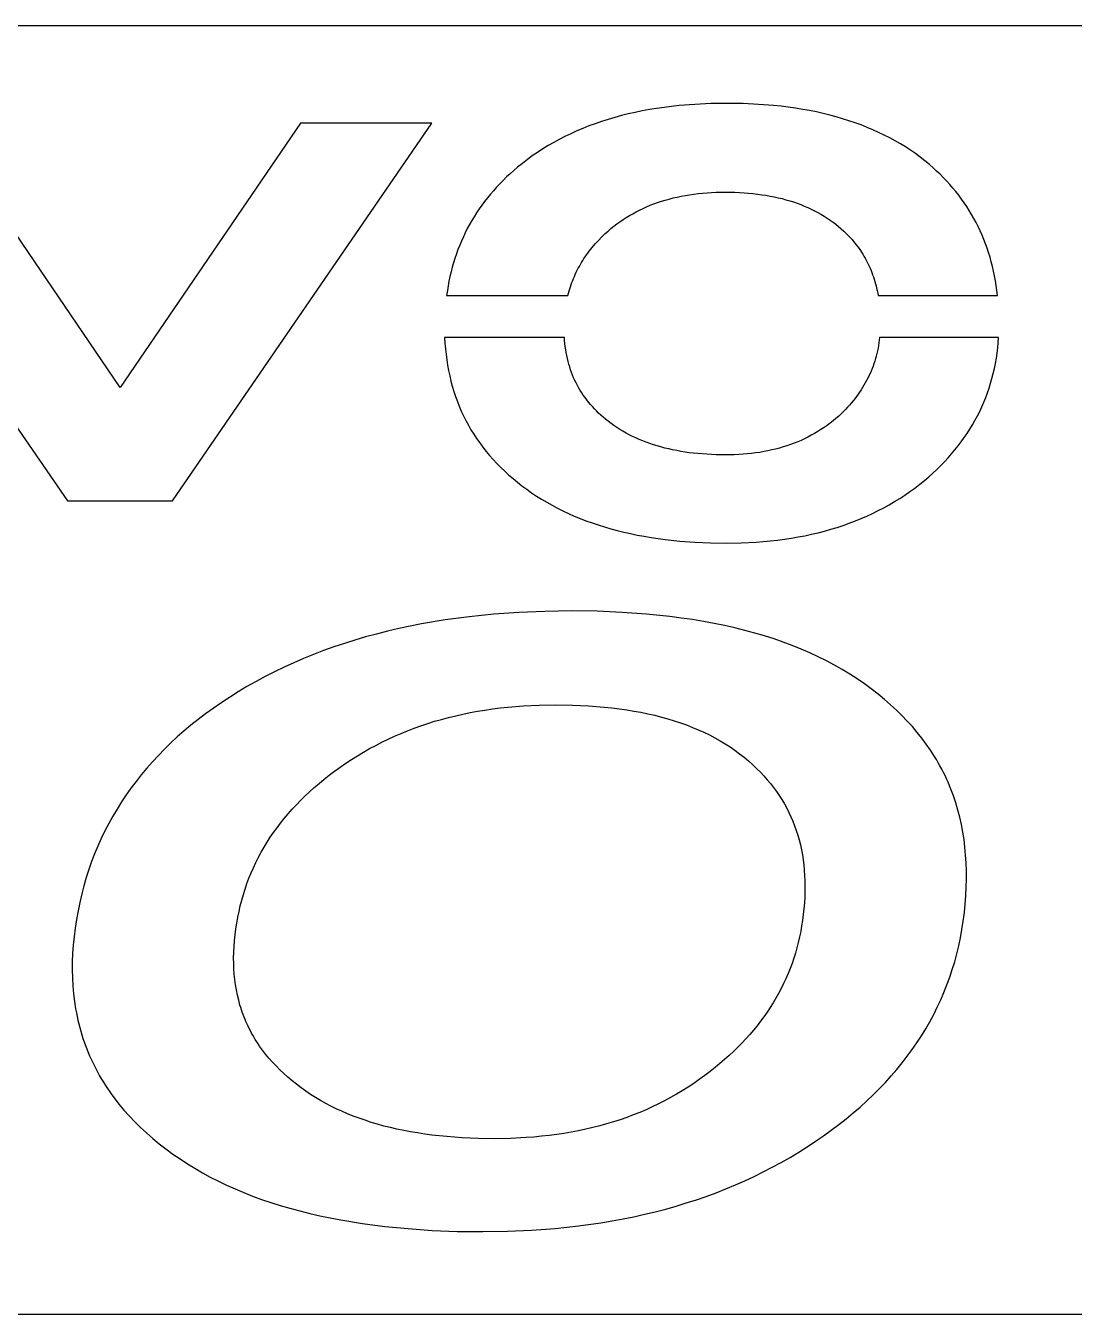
# Model space of a CAD drawing. Extents: x -120528 to -38681, y -40362 to 40632.
# Drawn here: x -62227.1 to -62129.5, y -38336 to -38216 of the extents above; entities that cross this region are included whole.
import ezdxf

# ---------------------------------------------------------------- set-up
doc = ezdxf.new("R2010")
doc.units = 0
doc.layers.get('0').update_dxf_attribs({"linetype": 'CONTINUOUS'})

msp = doc.modelspace()

# ---------------------------------------------------------------- linework, layer by layer
at = {"color": 40, "linetype": 'Continuous'}
for p, q in [((-61898.83, -38215.97), (-62366.28, -38215.97)), ((-62167.66, -38223.57), (-62168.35, -38223.67)), ((-62166.96, -38223.48), (-62167.66, -38223.57)), ((-62166.25, -38223.41), (-62166.96, -38223.48)), ((-62164.81, -38223.29), (-62166.25, -38223.41)), ((-62163.32, -38223.22), (-62164.81, -38223.29)), ((-62161.8, -38223.2), (-62163.32, -38223.22)), ((-62160.31, -38223.22), (-62161.8, -38223.2)), ((-62158.87, -38223.29), (-62160.31, -38223.22)), ((-62157.46, -38223.4), (-62158.87, -38223.29)), ((-62156.77, -38223.47), (-62157.46, -38223.4)), ((-62156.09, -38223.56), (-62156.77, -38223.47)), ((-62155.43, -38223.65), (-62156.09, -38223.56)), ((-62172.87, -38224.69), (-62173.48, -38224.88)), ((-62172.25, -38224.51), (-62172.87, -38224.69)), ((-62171.63, -38224.34), (-62172.25, -38224.51)), ((-62170.99, -38224.18), (-62171.63, -38224.34)), ((-62170.35, -38224.04), (-62170.99, -38224.18)), ((-62169.69, -38223.9), (-62170.35, -38224.04)), ((-62169.02, -38223.78), (-62169.69, -38223.9)), ((-62168.35, -38223.67), (-62169.02, -38223.78)), ((-62154.77, -38223.76), (-62155.43, -38223.65)), ((-62154.12, -38223.87), (-62154.77, -38223.76)), ((-62153.48, -38224), (-62154.12, -38223.87)), ((-62152.86, -38224.14), (-62153.48, -38224)), ((-62152.24, -38224.29), (-62152.86, -38224.14)), ((-62151.63, -38224.46), (-62152.24, -38224.29)), ((-62151.04, -38224.63), (-62151.63, -38224.46)), ((-62150.45, -38224.81), (-62151.04, -38224.63)), ((-62218.29, -38249.67), (-62235.05, -38225.05)), ((-62201.51, -38225.05), (-62218.29, -38249.67)), ((-62213.42, -38260.23), (-62189.29, -38225.05)), ((-62189.29, -38225.05), (-62201.51, -38225.05)), ((-62175.79, -38225.77), (-62176.35, -38226.02)), ((-62175.23, -38225.53), (-62175.79, -38225.77)), ((-62174.66, -38225.3), (-62175.23, -38225.53)), ((-62174.07, -38225.09), (-62174.66, -38225.3)), ((-62173.48, -38224.88), (-62174.07, -38225.09)), ((-62149.88, -38225.01), (-62150.45, -38224.81)), ((-62149.32, -38225.21), (-62149.88, -38225.01)), ((-62148.76, -38225.43), (-62149.32, -38225.21)), ((-62148.22, -38225.66), (-62148.76, -38225.43)), ((-62147.69, -38225.9), (-62148.22, -38225.66)), ((-62147.17, -38226.15), (-62147.69, -38225.9)), ((-62178.46, -38227.13), (-62178.96, -38227.44)), ((-62177.94, -38226.84), (-62178.46, -38227.13)), ((-62177.42, -38226.55), (-62177.94, -38226.84)), ((-62176.89, -38226.28), (-62177.42, -38226.55)), ((-62176.35, -38226.02), (-62176.89, -38226.28)), ((-62146.65, -38226.41), (-62147.17, -38226.15)), ((-62146.15, -38226.68), (-62146.65, -38226.41)), ((-62145.66, -38226.97), (-62146.15, -38226.68)), ((-62145.19, -38227.26), (-62145.66, -38226.97)), ((-62179.93, -38228.09), (-62180.39, -38228.43)), ((-62179.45, -38227.76), (-62179.93, -38228.09)), ((-62178.96, -38227.44), (-62179.45, -38227.76)), ((-62144.72, -38227.57), (-62145.19, -38227.26)), ((-62144.26, -38227.88), (-62144.72, -38227.57)), ((-62143.81, -38228.21), (-62144.26, -38227.88)), ((-62143.38, -38228.55), (-62143.81, -38228.21)), ((-62181.65, -38229.45), (-62181.99, -38229.75)), ((-62181.3, -38229.15), (-62181.65, -38229.45)), ((-62180.85, -38228.79), (-62181.3, -38229.15)), ((-62180.39, -38228.43), (-62180.85, -38228.79)), ((-62142.96, -38228.9), (-62143.38, -38228.55)), ((-62142.61, -38229.2), (-62142.96, -38228.9)), ((-62142.28, -38229.5), (-62142.61, -38229.2)), ((-62141.96, -38229.8), (-62142.28, -38229.5)), ((-62182.95, -38230.68), (-62183.25, -38231)), ((-62182.64, -38230.37), (-62182.95, -38230.68)), ((-62182.32, -38230.05), (-62182.64, -38230.37)), ((-62181.99, -38229.75), (-62182.32, -38230.05)), ((-62141.65, -38230.12), (-62141.96, -38229.8)), ((-62141.34, -38230.43), (-62141.65, -38230.12)), ((-62141.05, -38230.76), (-62141.34, -38230.43)), ((-62140.76, -38231.09), (-62141.05, -38230.76)), ((-62183.83, -38231.66), (-62184.1, -38232)), ((-62183.54, -38231.33), (-62183.83, -38231.66)), ((-62183.25, -38231), (-62183.54, -38231.33)), ((-62166.81, -38232.01), (-62166.44, -38231.93)), ((-62166.44, -38231.93), (-62166.06, -38231.85)), ((-62166.06, -38231.85), (-62165.67, -38231.77)), ((-62165.67, -38231.77), (-62165.28, -38231.71)), ((-62165.28, -38231.71), (-62164.88, -38231.65)), ((-62164.88, -38231.65), (-62164.48, -38231.6)), ((-62164.48, -38231.6), (-62164.07, -38231.56)), ((-62164.07, -38231.56), (-62163.65, -38231.53)), ((-62163.65, -38231.53), (-62163.23, -38231.5)), ((-62163.23, -38231.5), (-62162.81, -38231.48)), ((-62162.81, -38231.48), (-62162.38, -38231.47)), ((-62162.38, -38231.47), (-62161.94, -38231.47)), ((-62161.94, -38231.47), (-62161.06, -38231.48)), ((-62161.06, -38231.48), (-62160.63, -38231.5)), ((-62160.63, -38231.5), (-62160.21, -38231.52)), ((-62160.21, -38231.52), (-62159.79, -38231.56)), ((-62159.79, -38231.56), (-62159.38, -38231.6)), ((-62159.38, -38231.6), (-62158.97, -38231.64)), ((-62158.97, -38231.64), (-62158.57, -38231.7)), ((-62158.57, -38231.7), (-62158.18, -38231.76)), ((-62158.18, -38231.76), (-62157.79, -38231.83)), ((-62157.79, -38231.83), (-62157.41, -38231.9)), ((-62157.41, -38231.9), (-62157.04, -38231.98)), ((-62140.49, -38231.42), (-62140.76, -38231.09)), ((-62140.22, -38231.76), (-62140.49, -38231.42)), ((-62139.96, -38232.11), (-62140.22, -38231.76)), ((-62184.87, -38233.03), (-62185.11, -38233.39)), ((-62184.63, -38232.68), (-62184.87, -38233.03)), ((-62184.37, -38232.34), (-62184.63, -38232.68)), ((-62184.1, -38232), (-62184.37, -38232.34)), ((-62170.26, -38233.3), (-62169.94, -38233.14)), ((-62169.94, -38233.14), (-62169.62, -38232.98)), ((-62169.62, -38232.98), (-62169.29, -38232.83)), ((-62169.29, -38232.83), (-62168.95, -38232.69)), ((-62168.95, -38232.69), (-62168.61, -38232.56)), ((-62168.61, -38232.56), (-62168.26, -38232.44)), ((-62168.26, -38232.44), (-62167.91, -38232.32)), ((-62167.91, -38232.32), (-62167.55, -38232.21)), ((-62167.55, -38232.21), (-62167.18, -38232.11)), ((-62167.18, -38232.11), (-62166.81, -38232.01)), ((-62157.04, -38231.98), (-62156.67, -38232.07)), ((-62156.67, -38232.07), (-62156.31, -38232.17)), ((-62156.31, -38232.17), (-62155.95, -38232.27)), ((-62155.95, -38232.27), (-62155.6, -38232.38)), ((-62155.6, -38232.38), (-62155.26, -38232.5)), ((-62155.26, -38232.5), (-62154.93, -38232.63)), ((-62154.93, -38232.63), (-62154.6, -38232.76)), ((-62154.6, -38232.76), (-62154.27, -38232.9)), ((-62154.27, -38232.9), (-62153.96, -38233.04)), ((-62153.96, -38233.04), (-62153.65, -38233.2)), ((-62139.71, -38232.46), (-62139.96, -38232.11)), ((-62139.47, -38232.81), (-62139.71, -38232.46)), ((-62139.24, -38233.18), (-62139.47, -38232.81)), ((-62139.02, -38233.54), (-62139.24, -38233.18)), ((-62185.56, -38234.12), (-62185.77, -38234.49)), ((-62185.34, -38233.75), (-62185.56, -38234.12)), ((-62185.11, -38233.39), (-62185.34, -38233.75)), ((-62172.06, -38234.43), (-62171.77, -38234.22)), ((-62171.77, -38234.22), (-62171.48, -38234.02)), ((-62171.48, -38234.02), (-62171.19, -38233.83)), ((-62171.19, -38233.83), (-62170.88, -38233.64)), ((-62170.88, -38233.64), (-62170.58, -38233.47)), ((-62170.58, -38233.47), (-62170.26, -38233.3)), ((-62153.65, -38233.2), (-62153.35, -38233.36)), ((-62153.35, -38233.36), (-62153.05, -38233.52)), ((-62153.05, -38233.52), (-62152.76, -38233.7)), ((-62152.76, -38233.7), (-62152.48, -38233.88)), ((-62152.48, -38233.88), (-62152.2, -38234.07)), ((-62152.2, -38234.07), (-62151.93, -38234.26)), ((-62151.93, -38234.26), (-62151.66, -38234.46)), ((-62138.81, -38233.92), (-62139.02, -38233.54)), ((-62138.6, -38234.3), (-62138.81, -38233.92)), ((-62138.41, -38234.68), (-62138.6, -38234.3)), ((-62186.17, -38235.24), (-62186.35, -38235.63)), ((-62185.98, -38234.86), (-62186.17, -38235.24)), ((-62185.77, -38234.49), (-62185.98, -38234.86)), ((-62173.47, -38235.64), (-62173.14, -38235.33)), ((-62173.14, -38235.33), (-62172.88, -38235.09)), ((-62172.88, -38235.09), (-62172.61, -38234.86)), ((-62172.61, -38234.86), (-62172.34, -38234.64)), ((-62172.34, -38234.64), (-62172.06, -38234.43)), ((-62151.66, -38234.46), (-62151.41, -38234.67)), ((-62151.41, -38234.67), (-62151.16, -38234.89)), ((-62151.16, -38234.89), (-62150.91, -38235.11)), ((-62150.91, -38235.11), (-62150.76, -38235.26)), ((-62150.76, -38235.26), (-62150.6, -38235.41)), ((-62150.6, -38235.41), (-62150.45, -38235.57)), ((-62150.45, -38235.57), (-62150.3, -38235.73)), ((-62138.23, -38235.07), (-62138.41, -38234.68)), ((-62138.05, -38235.47), (-62138.23, -38235.07)), ((-62137.88, -38235.87), (-62138.05, -38235.47)), ((-62186.69, -38236.41), (-62186.85, -38236.81)), ((-62186.53, -38236.02), (-62186.69, -38236.41)), ((-62186.35, -38235.63), (-62186.53, -38236.02)), ((-62174.63, -38236.97), (-62174.36, -38236.63)), ((-62174.36, -38236.63), (-62174.08, -38236.29)), ((-62174.08, -38236.29), (-62173.78, -38235.97)), ((-62173.78, -38235.97), (-62173.47, -38235.64)), ((-62150.3, -38235.73), (-62150.16, -38235.89)), ((-62150.16, -38235.89), (-62150.02, -38236.05)), ((-62150.02, -38236.05), (-62149.89, -38236.21)), ((-62149.89, -38236.21), (-62149.76, -38236.38)), ((-62149.76, -38236.38), (-62149.63, -38236.55)), ((-62149.63, -38236.55), (-62149.5, -38236.72)), ((-62149.5, -38236.72), (-62149.38, -38236.89)), ((-62137.73, -38236.27), (-62137.88, -38235.87)), ((-62137.58, -38236.68), (-62137.73, -38236.27)), ((-62137.44, -38237.1), (-62137.58, -38236.68)), ((-62187.14, -38237.63), (-62187.26, -38238.04)), ((-62187, -38237.22), (-62187.14, -38237.63)), ((-62186.85, -38236.81), (-62187, -38237.22)), ((-62175.34, -38238.02), (-62175.23, -38237.84)), ((-62175.23, -38237.84), (-62175.12, -38237.66)), ((-62175.12, -38237.66), (-62175, -38237.48)), ((-62175, -38237.48), (-62174.88, -38237.31)), ((-62174.88, -38237.31), (-62174.76, -38237.14)), ((-62174.76, -38237.14), (-62174.63, -38236.97)), ((-62149.38, -38236.89), (-62149.27, -38237.07)), ((-62149.27, -38237.07), (-62149.16, -38237.25)), ((-62149.16, -38237.25), (-62149.05, -38237.43)), ((-62149.05, -38237.43), (-62148.94, -38237.61)), ((-62148.94, -38237.61), (-62148.84, -38237.8)), ((-62148.84, -38237.8), (-62148.74, -38237.98)), ((-62137.31, -38237.52), (-62137.44, -38237.1)), ((-62137.19, -38237.95), (-62137.31, -38237.52)), ((-62137.08, -38238.38), (-62137.19, -38237.95)), ((-62187.49, -38238.89), (-62187.6, -38239.32)), ((-62187.38, -38238.46), (-62187.49, -38238.89)), ((-62187.26, -38238.04), (-62187.38, -38238.46)), ((-62176.01, -38239.31), (-62175.93, -38239.12)), ((-62175.93, -38239.12), (-62175.84, -38238.93)), ((-62175.84, -38238.93), (-62175.75, -38238.74)), ((-62175.75, -38238.74), (-62175.65, -38238.56)), ((-62175.65, -38238.56), (-62175.55, -38238.38)), ((-62175.55, -38238.38), (-62175.45, -38238.2)), ((-62175.45, -38238.2), (-62175.34, -38238.02)), ((-62148.74, -38237.98), (-62148.65, -38238.17)), ((-62148.65, -38238.17), (-62148.56, -38238.37)), ((-62148.56, -38238.37), (-62148.47, -38238.56)), ((-62148.47, -38238.56), (-62148.39, -38238.76)), ((-62148.39, -38238.76), (-62148.31, -38238.96)), ((-62148.31, -38238.96), (-62148.24, -38239.16)), ((-62148.24, -38239.16), (-62148.17, -38239.36)), ((-62136.98, -38238.82), (-62137.08, -38238.38)), ((-62136.89, -38239.26), (-62136.98, -38238.82)), ((-62237.23, -38239.87), (-62223.22, -38260.23)), ((-62187.77, -38240.19), (-62187.84, -38240.63)), ((-62187.69, -38239.75), (-62187.77, -38240.19)), ((-62187.6, -38239.32), (-62187.69, -38239.75)), ((-62176.44, -38240.47), (-62176.38, -38240.27)), ((-62176.38, -38240.27), (-62176.31, -38240.08)), ((-62176.31, -38240.08), (-62176.24, -38239.88)), ((-62176.24, -38239.88), (-62176.17, -38239.69)), ((-62176.17, -38239.69), (-62176.09, -38239.5)), ((-62176.09, -38239.5), (-62176.01, -38239.31)), ((-62148.17, -38239.36), (-62148.1, -38239.57)), ((-62148.1, -38239.57), (-62148.04, -38239.78)), ((-62148.04, -38239.78), (-62147.98, -38239.99)), ((-62147.98, -38239.99), (-62147.92, -38240.2)), ((-62147.92, -38240.2), (-62147.87, -38240.42)), ((-62136.8, -38239.71), (-62136.89, -38239.26)), ((-62136.73, -38240.16), (-62136.8, -38239.71)), ((-62136.66, -38240.62), (-62136.73, -38240.16)), ((-62187.84, -38240.63), (-62187.91, -38241.08)), ((-62187.91, -38241.08), (-62176.61, -38241.08)), ((-62176.61, -38241.08), (-62176.56, -38240.88)), ((-62176.56, -38240.88), (-62176.5, -38240.67)), ((-62176.5, -38240.67), (-62176.44, -38240.47)), ((-62147.87, -38240.42), (-62147.82, -38240.64)), ((-62147.82, -38240.64), (-62147.77, -38240.86)), ((-62147.77, -38240.86), (-62147.73, -38241.08)), ((-62147.73, -38241.08), (-62136.61, -38241.08)), ((-62136.61, -38241.08), (-62136.66, -38240.62)), ((-62176.94, -38244.99), (-62188.09, -38244.99)), ((-62188.09, -38244.99), (-62188.06, -38245.52)), ((-62176.92, -38245.28), (-62176.94, -38244.99)), ((-62147.6, -38244.99), (-62147.62, -38245.24)), ((-62136.51, -38244.99), (-62147.6, -38244.99)), ((-62136.55, -38245.48), (-62136.51, -38244.99)), ((-62188.06, -38245.52), (-62188.02, -38246.05)), ((-62188.02, -38246.05), (-62187.96, -38246.56)), ((-62176.89, -38245.57), (-62176.92, -38245.28)), ((-62176.86, -38245.85), (-62176.89, -38245.57)), ((-62176.82, -38246.14), (-62176.86, -38245.85)), ((-62176.77, -38246.41), (-62176.82, -38246.14)), ((-62147.79, -38246.24), (-62147.85, -38246.48)), ((-62147.74, -38245.99), (-62147.79, -38246.24)), ((-62147.7, -38245.75), (-62147.74, -38245.99)), ((-62147.66, -38245.5), (-62147.7, -38245.75)), ((-62147.62, -38245.24), (-62147.66, -38245.5)), ((-62136.65, -38246.46), (-62136.59, -38245.97)), ((-62136.59, -38245.97), (-62136.55, -38245.48)), ((-62187.96, -38246.56), (-62187.9, -38247.08)), ((-62187.9, -38247.08), (-62187.82, -38247.59)), ((-62176.72, -38246.69), (-62176.77, -38246.41)), ((-62176.66, -38246.96), (-62176.72, -38246.69)), ((-62176.6, -38247.23), (-62176.66, -38246.96)), ((-62176.53, -38247.49), (-62176.6, -38247.23)), ((-62176.45, -38247.75), (-62176.53, -38247.49)), ((-62148.12, -38247.44), (-62148.2, -38247.67)), ((-62148.05, -38247.2), (-62148.12, -38247.44)), ((-62147.98, -38246.96), (-62148.05, -38247.2)), ((-62147.91, -38246.73), (-62147.98, -38246.96)), ((-62147.85, -38246.48), (-62147.91, -38246.73)), ((-62136.9, -38247.88), (-62136.81, -38247.41)), ((-62136.81, -38247.41), (-62136.72, -38246.94)), ((-62136.72, -38246.94), (-62136.65, -38246.46)), ((-62187.82, -38247.59), (-62187.73, -38248.09)), ((-62187.73, -38248.09), (-62187.62, -38248.58)), ((-62187.62, -38248.58), (-62187.51, -38249.07)), ((-62176.37, -38248.01), (-62176.45, -38247.75)), ((-62176.28, -38248.26), (-62176.37, -38248.01)), ((-62176.18, -38248.51), (-62176.28, -38248.26)), ((-62176.08, -38248.76), (-62176.18, -38248.51)), ((-62175.97, -38249), (-62176.08, -38248.76)), ((-62148.58, -38248.58), (-62148.69, -38248.8)), ((-62148.48, -38248.35), (-62148.58, -38248.58)), ((-62148.38, -38248.13), (-62148.48, -38248.35)), ((-62148.29, -38247.9), (-62148.38, -38248.13)), ((-62148.2, -38247.67), (-62148.29, -38247.9)), ((-62137.13, -38248.81), (-62137.01, -38248.35)), ((-62137.01, -38248.35), (-62136.9, -38247.88)), ((-62187.51, -38249.07), (-62187.38, -38249.55)), ((-62187.38, -38249.55), (-62187.23, -38250.03)), ((-62175.85, -38249.24), (-62175.97, -38249)), ((-62175.73, -38249.47), (-62175.85, -38249.24)), ((-62175.6, -38249.71), (-62175.73, -38249.47)), ((-62175.47, -38249.94), (-62175.6, -38249.71)), ((-62175.32, -38250.16), (-62175.47, -38249.94)), ((-62149.31, -38249.88), (-62149.45, -38250.09)), ((-62149.17, -38249.66), (-62149.31, -38249.88)), ((-62149.05, -38249.45), (-62149.17, -38249.66)), ((-62148.92, -38249.23), (-62149.05, -38249.45)), ((-62148.8, -38249.02), (-62148.92, -38249.23)), ((-62148.69, -38248.8), (-62148.8, -38249.02)), ((-62137.55, -38250.16), (-62137.4, -38249.71)), ((-62137.4, -38249.71), (-62137.25, -38249.26)), ((-62137.25, -38249.26), (-62137.13, -38248.81)), ((-62187.23, -38250.03), (-62187.08, -38250.49)), ((-62187.08, -38250.49), (-62186.91, -38250.96)), ((-62186.91, -38250.96), (-62186.73, -38251.41)), ((-62175.18, -38250.38), (-62175.32, -38250.16)), ((-62175.02, -38250.6), (-62175.18, -38250.38)), ((-62174.86, -38250.82), (-62175.02, -38250.6)), ((-62174.69, -38251.03), (-62174.86, -38250.82)), ((-62174.52, -38251.24), (-62174.69, -38251.03)), ((-62150.23, -38251.11), (-62150.4, -38251.31)), ((-62150.06, -38250.91), (-62150.23, -38251.11)), ((-62149.9, -38250.7), (-62150.06, -38250.91)), ((-62149.74, -38250.5), (-62149.9, -38250.7)), ((-62149.59, -38250.29), (-62149.74, -38250.5)), ((-62149.45, -38250.09), (-62149.59, -38250.29)), ((-62138.08, -38251.46), (-62137.89, -38251.03)), ((-62137.89, -38251.03), (-62137.71, -38250.6)), ((-62137.71, -38250.6), (-62137.55, -38250.16)), ((-62186.73, -38251.41), (-62186.54, -38251.86)), ((-62186.54, -38251.86), (-62186.33, -38252.3)), ((-62186.33, -38252.3), (-62186.11, -38252.74)), ((-62174.33, -38251.44), (-62174.52, -38251.24)), ((-62174.15, -38251.64), (-62174.33, -38251.44)), ((-62173.95, -38251.84), (-62174.15, -38251.64)), ((-62173.75, -38252.04), (-62173.95, -38251.84)), ((-62173.54, -38252.23), (-62173.75, -38252.04)), ((-62173.33, -38252.42), (-62173.54, -38252.23)), ((-62151.4, -38252.32), (-62151.66, -38252.55)), ((-62151.14, -38252.08), (-62151.4, -38252.32)), ((-62150.95, -38251.89), (-62151.14, -38252.08)), ((-62150.76, -38251.7), (-62150.95, -38251.89)), ((-62150.58, -38251.5), (-62150.76, -38251.7)), ((-62150.4, -38251.31), (-62150.58, -38251.5)), ((-62138.71, -38252.72), (-62138.49, -38252.31)), ((-62138.49, -38252.31), (-62138.27, -38251.89)), ((-62138.27, -38251.89), (-62138.08, -38251.46)), ((-62186.11, -38252.74), (-62185.88, -38253.17)), ((-62185.88, -38253.17), (-62185.64, -38253.59)), ((-62173.11, -38252.61), (-62173.33, -38252.42)), ((-62172.85, -38252.81), (-62173.11, -38252.61)), ((-62172.59, -38253.01), (-62172.85, -38252.81)), ((-62172.33, -38253.2), (-62172.59, -38253.01)), ((-62172.05, -38253.38), (-62172.33, -38253.2)), ((-62171.78, -38253.56), (-62172.05, -38253.38)), ((-62171.49, -38253.73), (-62171.78, -38253.56)), ((-62152.76, -38253.39), (-62153.05, -38253.58)), ((-62152.48, -38253.19), (-62152.76, -38253.39)), ((-62152.2, -38252.99), (-62152.48, -38253.19)), ((-62151.93, -38252.77), (-62152.2, -38252.99)), ((-62151.66, -38252.55), (-62151.93, -38252.77)), ((-62139.44, -38253.94), (-62139.19, -38253.54)), ((-62139.19, -38253.54), (-62138.94, -38253.13)), ((-62138.94, -38253.13), (-62138.71, -38252.72)), ((-62185.64, -38253.59), (-62185.38, -38254.01)), ((-62185.38, -38254.01), (-62185.11, -38254.42)), ((-62185.11, -38254.42), (-62184.83, -38254.82)), ((-62171.2, -38253.9), (-62171.49, -38253.73)), ((-62170.9, -38254.06), (-62171.2, -38253.9)), ((-62170.6, -38254.21), (-62170.9, -38254.06)), ((-62170.29, -38254.36), (-62170.6, -38254.21)), ((-62169.98, -38254.5), (-62170.29, -38254.36)), ((-62169.65, -38254.63), (-62169.98, -38254.5)), ((-62169.33, -38254.76), (-62169.65, -38254.63)), ((-62168.99, -38254.88), (-62169.33, -38254.76)), ((-62155.22, -38254.72), (-62155.55, -38254.85)), ((-62154.89, -38254.58), (-62155.22, -38254.72)), ((-62154.57, -38254.43), (-62154.89, -38254.58)), ((-62154.26, -38254.28), (-62154.57, -38254.43)), ((-62153.95, -38254.11), (-62154.26, -38254.28)), ((-62153.64, -38253.95), (-62153.95, -38254.11)), ((-62153.34, -38253.77), (-62153.64, -38253.95)), ((-62153.05, -38253.58), (-62153.34, -38253.77)), ((-62140.28, -38255.1), (-62139.99, -38254.72)), ((-62139.99, -38254.72), (-62139.71, -38254.33)), ((-62139.71, -38254.33), (-62139.44, -38253.94)), ((-62184.83, -38254.82), (-62184.53, -38255.22)), ((-62184.53, -38255.22), (-62184.23, -38255.61)), ((-62184.23, -38255.61), (-62183.91, -38255.99)), ((-62168.65, -38254.99), (-62168.99, -38254.88)), ((-62168.31, -38255.1), (-62168.65, -38254.99)), ((-62167.95, -38255.2), (-62168.31, -38255.1)), ((-62167.6, -38255.3), (-62167.95, -38255.2)), ((-62167.23, -38255.38), (-62167.6, -38255.3)), ((-62166.86, -38255.47), (-62167.23, -38255.38)), ((-62166.48, -38255.54), (-62166.86, -38255.47)), ((-62166.1, -38255.61), (-62166.48, -38255.54)), ((-62165.71, -38255.67), (-62166.1, -38255.61)), ((-62165.32, -38255.73), (-62165.71, -38255.67)), ((-62164.92, -38255.78), (-62165.32, -38255.73)), ((-62164.51, -38255.82), (-62164.92, -38255.78)), ((-62163.68, -38255.88), (-62164.51, -38255.82)), ((-62162.82, -38255.92), (-62163.68, -38255.88)), ((-62161.94, -38255.94), (-62162.82, -38255.92)), ((-62161.53, -38255.93), (-62161.94, -38255.94)), ((-62161.12, -38255.92), (-62161.53, -38255.93)), ((-62160.71, -38255.9), (-62161.12, -38255.92)), ((-62160.31, -38255.88), (-62160.71, -38255.9)), ((-62159.91, -38255.84), (-62160.31, -38255.88)), ((-62159.52, -38255.8), (-62159.91, -38255.84)), ((-62159.14, -38255.75), (-62159.52, -38255.8)), ((-62158.75, -38255.7), (-62159.14, -38255.75)), ((-62158.38, -38255.63), (-62158.75, -38255.7)), ((-62158.01, -38255.56), (-62158.38, -38255.63)), ((-62157.64, -38255.48), (-62158.01, -38255.56)), ((-62157.28, -38255.39), (-62157.64, -38255.48)), ((-62156.92, -38255.3), (-62157.28, -38255.39)), ((-62156.57, -38255.2), (-62156.92, -38255.3)), ((-62156.23, -38255.09), (-62156.57, -38255.2)), ((-62155.88, -38254.97), (-62156.23, -38255.09)), ((-62155.55, -38254.85), (-62155.88, -38254.97)), ((-62141.22, -38256.22), (-62140.9, -38255.85)), ((-62140.9, -38255.85), (-62140.58, -38255.48)), ((-62140.58, -38255.48), (-62140.28, -38255.1)), ((-62183.91, -38255.99), (-62183.57, -38256.37)), ((-62183.57, -38256.37), (-62183.23, -38256.74)), ((-62183.23, -38256.74), (-62182.87, -38257.1)), ((-62182.87, -38257.1), (-62182.5, -38257.46)), ((-62142.27, -38257.29), (-62141.91, -38256.94)), ((-62141.91, -38256.94), (-62141.56, -38256.58)), ((-62141.56, -38256.58), (-62141.22, -38256.22)), ((-62182.5, -38257.46), (-62182.12, -38257.81)), ((-62182.12, -38257.81), (-62181.72, -38258.15)), ((-62181.72, -38258.15), (-62181.32, -38258.49)), ((-62143.86, -38258.67), (-62143.42, -38258.31)), ((-62143.42, -38258.31), (-62143.02, -38257.97)), ((-62143.02, -38257.97), (-62142.64, -38257.63)), ((-62142.64, -38257.63), (-62142.27, -38257.29)), ((-62181.32, -38258.49), (-62180.9, -38258.81)), ((-62180.9, -38258.81), (-62180.45, -38259.14)), ((-62180.45, -38259.14), (-62180, -38259.46)), ((-62180, -38259.46), (-62179.54, -38259.77)), ((-62145.24, -38259.68), (-62144.77, -38259.35)), ((-62144.77, -38259.35), (-62144.31, -38259.02)), ((-62144.31, -38259.02), (-62143.86, -38258.67)), ((-62223.22, -38260.23), (-62213.42, -38260.23)), ((-62179.54, -38259.77), (-62179.07, -38260.07)), ((-62179.07, -38260.07), (-62178.58, -38260.35)), ((-62178.58, -38260.35), (-62178.09, -38260.63)), ((-62178.09, -38260.63), (-62177.59, -38260.9)), ((-62147.2, -38260.86), (-62146.7, -38260.58)), ((-62146.7, -38260.58), (-62146.2, -38260.29)), ((-62146.2, -38260.29), (-62145.72, -38259.99)), ((-62145.72, -38259.99), (-62145.24, -38259.68)), ((-62177.59, -38260.9), (-62177.08, -38261.15)), ((-62177.08, -38261.15), (-62176.55, -38261.4)), ((-62176.55, -38261.4), (-62176.02, -38261.63)), ((-62176.02, -38261.63), (-62175.48, -38261.86)), ((-62175.48, -38261.86), (-62174.93, -38262.07)), ((-62149.85, -38262.09), (-62149.3, -38261.86)), ((-62149.3, -38261.86), (-62148.77, -38261.63)), ((-62148.77, -38261.63), (-62148.24, -38261.39)), ((-62148.24, -38261.39), (-62147.71, -38261.13)), ((-62147.71, -38261.13), (-62147.2, -38260.86)), ((-62174.93, -38262.07), (-62174.37, -38262.27)), ((-62174.37, -38262.27), (-62173.79, -38262.46)), ((-62173.79, -38262.46), (-62173.21, -38262.65)), ((-62173.21, -38262.65), (-62172.62, -38262.82)), ((-62172.62, -38262.82), (-62172.02, -38262.98)), ((-62172.02, -38262.98), (-62171.41, -38263.13)), ((-62171.41, -38263.13), (-62170.79, -38263.27)), ((-62153.32, -38263.18), (-62152.72, -38263.03)), ((-62152.72, -38263.03), (-62152.13, -38262.86)), ((-62152.13, -38262.86), (-62151.55, -38262.69)), ((-62151.55, -38262.69), (-62150.97, -38262.5)), ((-62150.97, -38262.5), (-62150.41, -38262.3)), ((-62150.41, -38262.3), (-62149.85, -38262.09)), ((-62170.79, -38263.27), (-62170.16, -38263.4)), ((-62170.16, -38263.4), (-62169.52, -38263.52)), ((-62169.52, -38263.52), (-62168.87, -38263.63)), ((-62168.87, -38263.63), (-62167.55, -38263.82)), ((-62167.55, -38263.82), (-62166.19, -38263.96)), ((-62166.19, -38263.96), (-62164.79, -38264.07)), ((-62164.79, -38264.07), (-62163.35, -38264.13)), ((-62163.35, -38264.13), (-62161.87, -38264.15)), ((-62161.87, -38264.15), (-62160.47, -38264.13)), ((-62160.47, -38264.13), (-62159.09, -38264.06)), ((-62159.09, -38264.06), (-62158.42, -38264.01)), ((-62158.42, -38264.01), (-62157.75, -38263.94)), ((-62157.75, -38263.94), (-62157.09, -38263.87)), ((-62157.09, -38263.87), (-62156.44, -38263.78)), ((-62156.44, -38263.78), (-62155.8, -38263.69)), ((-62155.8, -38263.69), (-62155.17, -38263.58)), ((-62155.17, -38263.58), (-62154.55, -38263.46)), ((-62154.55, -38263.46), (-62153.93, -38263.33)), ((-62153.93, -38263.33), (-62153.32, -38263.18)), ((-62188.05, -38271.31), (-62190.24, -38271.68)), ((-62185.82, -38271.01), (-62188.05, -38271.31)), ((-62183.52, -38270.77), (-62185.82, -38271.01)), ((-62181.17, -38270.61), (-62183.52, -38270.77)), ((-62178.75, -38270.51), (-62181.17, -38270.61)), ((-62176.29, -38270.47), (-62178.75, -38270.51)), ((-62173.88, -38270.5), (-62176.29, -38270.47)), ((-62171.55, -38270.6), (-62173.88, -38270.5)), ((-62169.29, -38270.76), (-62171.55, -38270.6)), ((-62167.12, -38270.99), (-62169.29, -38270.76)), ((-62166.06, -38271.13), (-62167.12, -38270.99)), ((-62165.02, -38271.28), (-62166.06, -38271.13)), ((-62164, -38271.45), (-62165.02, -38271.28)), ((-62163.01, -38271.63), (-62164, -38271.45)), ((-62194.43, -38272.62), (-62195.45, -38272.89)), ((-62193.41, -38272.36), (-62194.43, -38272.62)), ((-62192.36, -38272.11), (-62193.41, -38272.36)), ((-62191.31, -38271.89), (-62192.36, -38272.11)), ((-62190.24, -38271.68), (-62191.31, -38271.89)), ((-62162.03, -38271.83), (-62163.01, -38271.63)), ((-62161.07, -38272.05), (-62162.03, -38271.83)), ((-62160.13, -38272.29), (-62161.07, -38272.05)), ((-62159.2, -38272.54), (-62160.13, -38272.29)), ((-62158.3, -38272.8), (-62159.2, -38272.54)), ((-62198.4, -38273.82), (-62199.36, -38274.16)), ((-62197.43, -38273.49), (-62198.4, -38273.82)), ((-62196.44, -38273.18), (-62197.43, -38273.49)), ((-62195.45, -38272.89), (-62196.44, -38273.18)), ((-62157.42, -38273.08), (-62158.3, -38272.8)), ((-62156.56, -38273.38), (-62157.42, -38273.08)), ((-62155.72, -38273.7), (-62156.56, -38273.38)), ((-62154.89, -38274.03), (-62155.72, -38273.7)), ((-62201.23, -38274.9), (-62202.14, -38275.29)), ((-62200.3, -38274.52), (-62201.23, -38274.9)), ((-62199.36, -38274.16), (-62200.3, -38274.52)), ((-62154.09, -38274.38), (-62154.89, -38274.03)), ((-62153.31, -38274.74), (-62154.09, -38274.38)), ((-62152.54, -38275.12), (-62153.31, -38274.74)), ((-62151.8, -38275.51), (-62152.54, -38275.12)), ((-62203.92, -38276.13), (-62204.8, -38276.58)), ((-62203.04, -38275.71), (-62203.92, -38276.13)), ((-62202.14, -38275.29), (-62203.04, -38275.71)), ((-62151.07, -38275.92), (-62151.8, -38275.51)), ((-62150.37, -38276.35), (-62151.07, -38275.92)), ((-62149.68, -38276.79), (-62150.37, -38276.35)), ((-62206.5, -38277.51), (-62207.32, -38278.01)), ((-62205.65, -38277.04), (-62206.5, -38277.51)), ((-62204.8, -38276.58), (-62205.65, -38277.04)), ((-62149.01, -38277.25), (-62149.68, -38276.79)), ((-62148.37, -38277.73), (-62149.01, -38277.25)), ((-62208.14, -38278.52), (-62208.94, -38279.05)), ((-62207.32, -38278.01), (-62208.14, -38278.52)), ((-62147.74, -38278.22), (-62148.37, -38277.73)), ((-62147.13, -38278.73), (-62147.74, -38278.22)), ((-62146.57, -38279.21), (-62147.13, -38278.73)), ((-62209.66, -38279.55), (-62210.37, -38280.06)), ((-62208.94, -38279.05), (-62209.66, -38279.55)), ((-62186.39, -38280.08), (-62185.72, -38279.94)), ((-62185.72, -38279.94), (-62185.03, -38279.81)), ((-62185.03, -38279.81), (-62184.34, -38279.7)), ((-62184.34, -38279.7), (-62183.64, -38279.59)), ((-62183.64, -38279.59), (-62182.93, -38279.5)), ((-62182.93, -38279.5), (-62182.22, -38279.42)), ((-62182.22, -38279.42), (-62180.76, -38279.3)), ((-62180.76, -38279.3), (-62179.28, -38279.23)), ((-62179.28, -38279.23), (-62177.77, -38279.21)), ((-62177.77, -38279.21), (-62176.2, -38279.23)), ((-62176.2, -38279.23), (-62174.69, -38279.3)), ((-62174.69, -38279.3), (-62173.23, -38279.42)), ((-62173.23, -38279.42), (-62172.52, -38279.49)), ((-62172.52, -38279.49), (-62171.82, -38279.58)), ((-62171.82, -38279.58), (-62171.14, -38279.68)), ((-62171.14, -38279.68), (-62170.47, -38279.79)), ((-62170.47, -38279.79), (-62169.81, -38279.91)), ((-62169.81, -38279.91), (-62169.17, -38280.04)), ((-62146.03, -38279.7), (-62146.57, -38279.21)), ((-62145.51, -38280.21), (-62146.03, -38279.7)), ((-62211.71, -38281.11), (-62212.36, -38281.65)), ((-62211.05, -38280.58), (-62211.71, -38281.11)), ((-62210.37, -38280.06), (-62211.05, -38280.58)), ((-62190.92, -38281.39), (-62190.3, -38281.17)), ((-62190.3, -38281.17), (-62189.67, -38280.95)), ((-62189.67, -38280.95), (-62189.03, -38280.75)), ((-62189.03, -38280.75), (-62188.38, -38280.57)), ((-62188.38, -38280.57), (-62187.73, -38280.39)), ((-62187.73, -38280.39), (-62187.06, -38280.23)), ((-62187.06, -38280.23), (-62186.39, -38280.08)), ((-62169.17, -38280.04), (-62168.53, -38280.19)), ((-62168.53, -38280.19), (-62167.91, -38280.35)), ((-62167.91, -38280.35), (-62167.31, -38280.51)), ((-62167.31, -38280.51), (-62166.72, -38280.69)), ((-62166.72, -38280.69), (-62166.14, -38280.89)), ((-62166.14, -38280.89), (-62165.57, -38281.09)), ((-62165.57, -38281.09), (-62165.02, -38281.31)), ((-62145.01, -38280.72), (-62145.51, -38280.21)), ((-62144.54, -38281.24), (-62145.01, -38280.72)), ((-62212.99, -38282.2), (-62213.59, -38282.76)), ((-62212.36, -38281.65), (-62212.99, -38282.2)), ((-62193.35, -38282.41), (-62192.75, -38282.13)), ((-62192.75, -38282.13), (-62192.15, -38281.87)), ((-62192.15, -38281.87), (-62191.54, -38281.62)), ((-62191.54, -38281.62), (-62190.92, -38281.39)), ((-62165.02, -38281.31), (-62164.48, -38281.53)), ((-62164.48, -38281.53), (-62163.95, -38281.77)), ((-62163.95, -38281.77), (-62163.44, -38282.02)), ((-62163.44, -38282.02), (-62162.94, -38282.28)), ((-62162.94, -38282.28), (-62162.45, -38282.56)), ((-62144.08, -38281.78), (-62144.54, -38281.24)), ((-62143.65, -38282.32), (-62144.08, -38281.78)), ((-62143.24, -38282.88), (-62143.65, -38282.32)), ((-62214.18, -38283.33), (-62214.75, -38283.92)), ((-62213.59, -38282.76), (-62214.18, -38283.33)), ((-62195.65, -38283.61), (-62195.08, -38283.29)), ((-62195.08, -38283.29), (-62194.51, -38282.99)), ((-62194.51, -38282.99), (-62193.93, -38282.69)), ((-62193.93, -38282.69), (-62193.35, -38282.41)), ((-62162.45, -38282.56), (-62161.97, -38282.84)), ((-62161.97, -38282.84), (-62161.51, -38283.14)), ((-62161.51, -38283.14), (-62161.06, -38283.45)), ((-62161.06, -38283.45), (-62160.63, -38283.77)), ((-62142.85, -38283.44), (-62143.24, -38282.88)), ((-62142.48, -38284.02), (-62142.85, -38283.44)), ((-62215.3, -38284.51), (-62215.83, -38285.11)), ((-62214.75, -38283.92), (-62215.3, -38284.51)), ((-62197.83, -38285.02), (-62197.29, -38284.65)), ((-62197.29, -38284.65), (-62196.75, -38284.29)), ((-62196.75, -38284.29), (-62196.2, -38283.95)), ((-62196.2, -38283.95), (-62195.65, -38283.61)), ((-62160.63, -38283.77), (-62160.2, -38284.1)), ((-62160.2, -38284.1), (-62159.8, -38284.44)), ((-62159.8, -38284.44), (-62159.4, -38284.79)), ((-62142.3, -38284.31), (-62142.48, -38284.02)), ((-62142.13, -38284.61), (-62142.3, -38284.31)), ((-62141.97, -38284.91), (-62142.13, -38284.61)), ((-62216.34, -38285.72), (-62216.83, -38286.34)), ((-62215.83, -38285.11), (-62216.34, -38285.72)), ((-62199.32, -38286.15), (-62198.84, -38285.77)), ((-62198.84, -38285.77), (-62198.35, -38285.4)), ((-62198.35, -38285.4), (-62197.83, -38285.02)), ((-62159.4, -38284.79), (-62159.02, -38285.16)), ((-62159.02, -38285.16), (-62158.68, -38285.5)), ((-62158.68, -38285.5), (-62158.36, -38285.84)), ((-62158.36, -38285.84), (-62158.05, -38286.19)), ((-62141.81, -38285.21), (-62141.97, -38284.91)), ((-62141.65, -38285.51), (-62141.81, -38285.21)), ((-62141.5, -38285.81), (-62141.65, -38285.51)), ((-62141.36, -38286.12), (-62141.5, -38285.81)), ((-62217.3, -38286.97), (-62217.76, -38287.61)), ((-62216.83, -38286.34), (-62217.3, -38286.97)), ((-62200.67, -38287.31), (-62200.23, -38286.91)), ((-62200.23, -38286.91), (-62199.78, -38286.53)), ((-62199.78, -38286.53), (-62199.32, -38286.15)), ((-62158.05, -38286.19), (-62157.75, -38286.55)), ((-62157.75, -38286.55), (-62157.47, -38286.91)), ((-62157.47, -38286.91), (-62157.19, -38287.28)), ((-62141.22, -38286.43), (-62141.36, -38286.12)), ((-62141.09, -38286.75), (-62141.22, -38286.43)), ((-62140.96, -38287.06), (-62141.09, -38286.75)), ((-62140.72, -38287.7), (-62140.96, -38287.06)), ((-62218.19, -38288.26), (-62218.6, -38288.92)), ((-62217.76, -38287.61), (-62218.19, -38288.26)), ((-62201.9, -38288.52), (-62201.51, -38288.11)), ((-62201.51, -38288.11), (-62201.1, -38287.71)), ((-62201.1, -38287.71), (-62200.67, -38287.31)), ((-62157.19, -38287.28), (-62156.94, -38287.66)), ((-62156.94, -38287.66), (-62156.69, -38288.04)), ((-62156.69, -38288.04), (-62156.46, -38288.43)), ((-62140.5, -38288.35), (-62140.72, -38287.7)), ((-62140.31, -38289.01), (-62140.5, -38288.35)), ((-62218.6, -38288.92), (-62219, -38289.59)), ((-62203.02, -38289.79), (-62202.66, -38289.36)), ((-62202.66, -38289.36), (-62202.29, -38288.94)), ((-62202.29, -38288.94), (-62201.9, -38288.52)), ((-62156.46, -38288.43), (-62156.24, -38288.83)), ((-62156.24, -38288.83), (-62156.04, -38289.23)), ((-62156.04, -38289.23), (-62155.85, -38289.64)), ((-62140.13, -38289.68), (-62140.31, -38289.01)), ((-62219.37, -38290.27), (-62219.73, -38290.96)), ((-62219, -38289.59), (-62219.37, -38290.27)), ((-62204.02, -38291.1), (-62203.7, -38290.66)), ((-62203.7, -38290.66), (-62203.37, -38290.22)), ((-62203.37, -38290.22), (-62203.02, -38289.79)), ((-62155.85, -38289.64), (-62155.67, -38290.06)), ((-62155.67, -38290.06), (-62155.5, -38290.48)), ((-62155.5, -38290.48), (-62155.35, -38290.92)), ((-62139.98, -38290.37), (-62140.13, -38289.68)), ((-62139.84, -38291.06), (-62139.98, -38290.37)), ((-62220.07, -38291.66), (-62220.38, -38292.37)), ((-62219.73, -38290.96), (-62220.07, -38291.66)), ((-62204.62, -38292.01), (-62204.33, -38291.55)), ((-62204.33, -38291.55), (-62204.02, -38291.1)), ((-62155.35, -38290.92), (-62155.21, -38291.35)), ((-62155.21, -38291.35), (-62155.08, -38291.8)), ((-62155.08, -38291.8), (-62154.97, -38292.25)), ((-62139.73, -38291.76), (-62139.84, -38291.06)), ((-62139.64, -38292.48), (-62139.73, -38291.76)), ((-62220.68, -38293.09), (-62220.96, -38293.82)), ((-62220.38, -38292.37), (-62220.68, -38293.09)), ((-62205.42, -38293.41), (-62205.17, -38292.94)), ((-62205.17, -38292.94), (-62204.9, -38292.47)), ((-62204.9, -38292.47), (-62204.62, -38292.01)), ((-62154.97, -38292.25), (-62154.87, -38292.71)), ((-62154.87, -38292.71), (-62154.78, -38293.18)), ((-62154.78, -38293.18), (-62154.71, -38293.65)), ((-62139.58, -38293.2), (-62139.64, -38292.48)), ((-62220.96, -38293.82), (-62221.22, -38294.56)), ((-62206.1, -38294.87), (-62205.89, -38294.38)), ((-62205.89, -38294.38), (-62205.66, -38293.89)), ((-62205.66, -38293.89), (-62205.42, -38293.41)), ((-62154.71, -38293.65), (-62154.65, -38294.13)), ((-62154.65, -38294.13), (-62154.6, -38294.61)), ((-62139.53, -38293.94), (-62139.58, -38293.2)), ((-62139.5, -38294.68), (-62139.53, -38293.94)), ((-62221.46, -38295.3), (-62221.68, -38296.06)), ((-62221.22, -38294.56), (-62221.46, -38295.3)), ((-62206.5, -38295.86), (-62206.31, -38295.36)), ((-62206.31, -38295.36), (-62206.1, -38294.87)), ((-62154.6, -38294.61), (-62154.57, -38295.11)), ((-62154.57, -38295.11), (-62154.55, -38295.61)), ((-62139.52, -38296.2), (-62139.5, -38295.44)), ((-62139.5, -38295.44), (-62139.5, -38294.68)), ((-62221.68, -38296.06), (-62221.88, -38296.83)), ((-62206.83, -38296.89), (-62206.67, -38296.37)), ((-62206.67, -38296.37), (-62206.5, -38295.86)), ((-62154.54, -38296.63), (-62154.56, -38297.15)), ((-62154.55, -38295.61), (-62154.54, -38296.11)), ((-62154.54, -38296.11), (-62154.54, -38296.63)), ((-62139.56, -38296.98), (-62139.52, -38296.2)), ((-62222.07, -38297.61), (-62222.23, -38298.4)), ((-62221.88, -38296.83), (-62222.07, -38297.61)), ((-62207.24, -38298.46), (-62207.12, -38297.93)), ((-62207.12, -38297.93), (-62206.98, -38297.41)), ((-62206.98, -38297.41), (-62206.83, -38296.89)), ((-62154.59, -38297.67), (-62154.64, -38298.21)), ((-62154.56, -38297.15), (-62154.59, -38297.67)), ((-62139.7, -38298.57), (-62139.62, -38297.77)), ((-62139.62, -38297.77), (-62139.56, -38296.98)), ((-62222.23, -38298.4), (-62222.37, -38299.2)), ((-62207.45, -38299.54), (-62207.35, -38299)), ((-62207.35, -38299), (-62207.24, -38298.46)), ((-62154.7, -38298.75), (-62154.77, -38299.29)), ((-62154.64, -38298.21), (-62154.7, -38298.75)), ((-62139.81, -38299.37), (-62139.7, -38298.57)), ((-62222.5, -38300.01), (-62222.6, -38300.81)), ((-62222.37, -38299.2), (-62222.5, -38300.01)), ((-62207.61, -38300.64), (-62207.53, -38300.09)), ((-62207.53, -38300.09), (-62207.45, -38299.54)), ((-62154.94, -38300.33), (-62155.04, -38300.83)), ((-62154.85, -38299.81), (-62154.94, -38300.33)), ((-62154.77, -38299.29), (-62154.85, -38299.81)), ((-62140.06, -38300.91), (-62139.92, -38300.14)), ((-62139.92, -38300.14), (-62139.81, -38299.37)), ((-62222.6, -38300.81), (-62222.68, -38301.6)), ((-62207.7, -38301.72), (-62207.66, -38301.19)), ((-62207.66, -38301.19), (-62207.61, -38300.64)), ((-62155.16, -38301.34), (-62155.29, -38301.84)), ((-62155.04, -38300.83), (-62155.16, -38301.34)), ((-62140.22, -38301.66), (-62140.06, -38300.91)), ((-62222.73, -38302.38), (-62222.76, -38303.14)), ((-62222.68, -38301.6), (-62222.73, -38302.38)), ((-62207.74, -38302.78), (-62207.73, -38302.25)), ((-62207.73, -38303.29), (-62207.74, -38302.78)), ((-62207.73, -38302.25), (-62207.7, -38301.72)), ((-62155.43, -38302.33), (-62155.58, -38302.82)), ((-62155.29, -38301.84), (-62155.43, -38302.33)), ((-62140.6, -38303.14), (-62140.4, -38302.4)), ((-62140.4, -38302.4), (-62140.22, -38301.66)), ((-62222.76, -38303.14), (-62222.77, -38303.9)), ((-62222.77, -38303.9), (-62222.75, -38304.65)), ((-62207.71, -38303.8), (-62207.73, -38303.29)), ((-62207.68, -38304.31), (-62207.71, -38303.8)), ((-62155.92, -38303.78), (-62156.11, -38304.25)), ((-62155.74, -38303.3), (-62155.92, -38303.78)), ((-62155.58, -38302.82), (-62155.74, -38303.3)), ((-62141.06, -38304.59), (-62140.82, -38303.87)), ((-62140.82, -38303.87), (-62140.6, -38303.14)), ((-62222.75, -38304.65), (-62222.71, -38305.39)), ((-62207.63, -38304.8), (-62207.68, -38304.31)), ((-62207.56, -38305.29), (-62207.63, -38304.8)), ((-62156.53, -38305.18), (-62156.75, -38305.64)), ((-62156.31, -38304.72), (-62156.53, -38305.18)), ((-62156.11, -38304.25), (-62156.31, -38304.72)), ((-62141.32, -38305.3), (-62141.06, -38304.59)), ((-62222.71, -38305.39), (-62222.65, -38306.12)), ((-62222.65, -38306.12), (-62222.56, -38306.84)), ((-62207.48, -38305.77), (-62207.56, -38305.29)), ((-62207.38, -38306.24), (-62207.48, -38305.77)), ((-62207.27, -38306.71), (-62207.38, -38306.24)), ((-62156.99, -38306.09), (-62157.24, -38306.54)), ((-62156.75, -38305.64), (-62156.99, -38306.09)), ((-62141.9, -38306.7), (-62141.6, -38306)), ((-62141.6, -38306), (-62141.32, -38305.3)), ((-62222.56, -38306.84), (-62222.45, -38307.54)), ((-62222.45, -38307.54), (-62222.38, -38307.89)), ((-62207.15, -38307.17), (-62207.27, -38306.71)), ((-62207.08, -38307.4), (-62207.15, -38307.17)), ((-62207.01, -38307.62), (-62207.08, -38307.4)), ((-62157.78, -38307.41), (-62158.06, -38307.85)), ((-62157.5, -38306.98), (-62157.78, -38307.41)), ((-62157.24, -38306.54), (-62157.5, -38306.98)), ((-62142.55, -38308.06), (-62142.22, -38307.38)), ((-62142.22, -38307.38), (-62141.9, -38306.7)), ((-62222.38, -38307.89), (-62222.31, -38308.24)), ((-62222.31, -38308.24), (-62222.24, -38308.59)), ((-62222.24, -38308.59), (-62222.16, -38308.93)), ((-62206.93, -38307.85), (-62207.01, -38307.62)), ((-62206.85, -38308.07), (-62206.93, -38307.85)), ((-62206.77, -38308.29), (-62206.85, -38308.07)), ((-62206.68, -38308.51), (-62206.77, -38308.29)), ((-62206.59, -38308.72), (-62206.68, -38308.51)), ((-62206.49, -38308.94), (-62206.59, -38308.72)), ((-62158.67, -38308.69), (-62159, -38309.11)), ((-62158.36, -38308.27), (-62158.67, -38308.69)), ((-62158.06, -38307.85), (-62158.36, -38308.27)), ((-62143.29, -38309.39), (-62142.91, -38308.73)), ((-62142.91, -38308.73), (-62142.55, -38308.06)), ((-62222.16, -38308.93), (-62222.07, -38309.27)), ((-62222.07, -38309.27), (-62221.97, -38309.61)), ((-62221.97, -38309.61), (-62221.87, -38309.94)), ((-62221.87, -38309.94), (-62221.77, -38310.28)), ((-62206.39, -38309.15), (-62206.49, -38308.94)), ((-62206.29, -38309.36), (-62206.39, -38309.15)), ((-62206.18, -38309.57), (-62206.29, -38309.36)), ((-62206.07, -38309.78), (-62206.18, -38309.57)), ((-62205.96, -38309.98), (-62206.07, -38309.78)), ((-62159.68, -38309.93), (-62160.04, -38310.33)), ((-62159.33, -38309.52), (-62159.68, -38309.93)), ((-62159, -38309.11), (-62159.33, -38309.52)), ((-62143.69, -38310.04), (-62143.29, -38309.39)), ((-62221.77, -38310.28), (-62221.66, -38310.61)), ((-62221.66, -38310.61), (-62221.54, -38310.93)), ((-62221.54, -38310.93), (-62221.42, -38311.26)), ((-62205.84, -38310.19), (-62205.96, -38309.98)), ((-62205.72, -38310.39), (-62205.84, -38310.19)), ((-62205.59, -38310.59), (-62205.72, -38310.39)), ((-62205.46, -38310.79), (-62205.59, -38310.59)), ((-62205.33, -38310.99), (-62205.46, -38310.79)), ((-62205.05, -38311.37), (-62205.33, -38310.99)), ((-62160.8, -38311.11), (-62161.19, -38311.5)), ((-62160.41, -38310.72), (-62160.8, -38311.11)), ((-62160.04, -38310.33), (-62160.41, -38310.72)), ((-62144.55, -38311.32), (-62144.11, -38310.69)), ((-62144.11, -38310.69), (-62143.69, -38310.04)), ((-62221.42, -38311.26), (-62221.29, -38311.58)), ((-62221.29, -38311.58), (-62221.15, -38311.9)), ((-62221.15, -38311.9), (-62221.01, -38312.22)), ((-62221.01, -38312.22), (-62220.86, -38312.53)), ((-62204.76, -38311.75), (-62205.05, -38311.37)), ((-62204.45, -38312.13), (-62204.76, -38311.75)), ((-62204.13, -38312.49), (-62204.45, -38312.13)), ((-62162.02, -38312.25), (-62162.46, -38312.62)), ((-62161.6, -38311.88), (-62162.02, -38312.25)), ((-62161.19, -38311.5), (-62161.6, -38311.88)), ((-62145.49, -38312.57), (-62145.01, -38311.95)), ((-62145.01, -38311.95), (-62144.55, -38311.32)), ((-62220.86, -38312.53), (-62220.71, -38312.85)), ((-62220.71, -38312.85), (-62220.55, -38313.16)), ((-62220.55, -38313.16), (-62220.39, -38313.46)), ((-62220.39, -38313.46), (-62220.22, -38313.77)), ((-62203.79, -38312.85), (-62204.13, -38312.49)), ((-62203.44, -38313.21), (-62203.79, -38312.85)), ((-62203.07, -38313.55), (-62203.44, -38313.21)), ((-62202.69, -38313.89), (-62203.07, -38313.55)), ((-62163.36, -38313.35), (-62163.86, -38313.73)), ((-62162.9, -38312.99), (-62163.36, -38313.35)), ((-62162.46, -38312.62), (-62162.9, -38312.99)), ((-62146.51, -38313.78), (-62145.99, -38313.18)), ((-62145.99, -38313.18), (-62145.49, -38312.57)), ((-62220.22, -38313.77), (-62220.04, -38314.07)), ((-62220.04, -38314.07), (-62219.86, -38314.37)), ((-62219.86, -38314.37), (-62219.67, -38314.67)), ((-62219.67, -38314.67), (-62219.48, -38314.96)), ((-62202.29, -38314.22), (-62202.69, -38313.89)), ((-62201.88, -38314.55), (-62202.29, -38314.22)), ((-62201.45, -38314.88), (-62201.88, -38314.55)), ((-62164.89, -38314.47), (-62165.42, -38314.82)), ((-62164.38, -38314.11), (-62164.89, -38314.47)), ((-62163.86, -38313.73), (-62164.38, -38314.11)), ((-62147.61, -38314.96), (-62147.05, -38314.38)), ((-62147.05, -38314.38), (-62146.51, -38313.78)), ((-62219.48, -38314.96), (-62219.28, -38315.26)), ((-62219.28, -38315.26), (-62219.07, -38315.55)), ((-62219.07, -38315.55), (-62218.86, -38315.83)), ((-62218.86, -38315.83), (-62218.42, -38316.4)), ((-62201.02, -38315.19), (-62201.45, -38314.88)), ((-62200.58, -38315.49), (-62201.02, -38315.19)), ((-62200.12, -38315.78), (-62200.58, -38315.49)), ((-62199.65, -38316.06), (-62200.12, -38315.78)), ((-62167.05, -38315.79), (-62167.61, -38316.09)), ((-62166.5, -38315.48), (-62167.05, -38315.79)), ((-62165.96, -38315.16), (-62166.5, -38315.48)), ((-62165.42, -38314.82), (-62165.96, -38315.16)), ((-62148.79, -38316.11), (-62148.19, -38315.54)), ((-62148.19, -38315.54), (-62147.61, -38314.96)), ((-62218.42, -38316.4), (-62217.95, -38316.96)), ((-62217.95, -38316.96), (-62217.46, -38317.5)), ((-62199.17, -38316.33), (-62199.65, -38316.06)), ((-62198.68, -38316.58), (-62199.17, -38316.33)), ((-62198.18, -38316.83), (-62198.68, -38316.58)), ((-62197.67, -38317.07), (-62198.18, -38316.83)), ((-62197.14, -38317.3), (-62197.67, -38317.07)), ((-62169.93, -38317.17), (-62170.53, -38317.41)), ((-62169.34, -38316.92), (-62169.93, -38317.17)), ((-62168.76, -38316.66), (-62169.34, -38316.92)), ((-62168.18, -38316.38), (-62168.76, -38316.66)), ((-62167.61, -38316.09), (-62168.18, -38316.38)), ((-62150.05, -38317.22), (-62149.41, -38316.67)), ((-62149.41, -38316.67), (-62148.79, -38316.11)), ((-62217.46, -38317.5), (-62216.95, -38318.04)), ((-62216.95, -38318.04), (-62216.42, -38318.57)), ((-62196.6, -38317.51), (-62197.14, -38317.3)), ((-62196.06, -38317.72), (-62196.6, -38317.51)), ((-62195.5, -38317.91), (-62196.06, -38317.72)), ((-62194.92, -38318.1), (-62195.5, -38317.91)), ((-62194.34, -38318.27), (-62194.92, -38318.1)), ((-62193.75, -38318.44), (-62194.34, -38318.27)), ((-62173.01, -38318.24), (-62173.65, -38318.42)), ((-62172.38, -38318.05), (-62173.01, -38318.24)), ((-62171.76, -38317.85), (-62172.38, -38318.05)), ((-62171.14, -38317.64), (-62171.76, -38317.85)), ((-62170.53, -38317.41), (-62171.14, -38317.64)), ((-62152.09, -38318.83), (-62151.39, -38318.3)), ((-62151.39, -38318.3), (-62150.71, -38317.77)), ((-62150.71, -38317.77), (-62150.05, -38317.22)), ((-62216.42, -38318.57), (-62215.86, -38319.08)), ((-62215.86, -38319.08), (-62215.27, -38319.59)), ((-62193.14, -38318.59), (-62193.75, -38318.44)), ((-62192.53, -38318.73), (-62193.14, -38318.59)), ((-62191.9, -38318.86), (-62192.53, -38318.73)), ((-62191.26, -38318.98), (-62191.9, -38318.86)), ((-62190.61, -38319.09), (-62191.26, -38318.98)), ((-62189.94, -38319.19), (-62190.61, -38319.09)), ((-62189.27, -38319.28), (-62189.94, -38319.19)), ((-62187.88, -38319.43), (-62189.27, -38319.28)), ((-62186.46, -38319.54), (-62187.88, -38319.43)), ((-62184.98, -38319.6), (-62186.46, -38319.54)), ((-62180.5, -38319.52), (-62181.96, -38319.6)), ((-62179.78, -38319.47), (-62180.5, -38319.52)), ((-62179.06, -38319.4), (-62179.78, -38319.47)), ((-62178.36, -38319.32), (-62179.06, -38319.4)), ((-62177.66, -38319.23), (-62178.36, -38319.32)), ((-62176.98, -38319.13), (-62177.66, -38319.23)), ((-62176.3, -38319.01), (-62176.98, -38319.13)), ((-62175.62, -38318.88), (-62176.3, -38319.01)), ((-62174.96, -38318.74), (-62175.62, -38318.88)), ((-62174.3, -38318.59), (-62174.96, -38318.74)), ((-62173.65, -38318.42), (-62174.3, -38318.59)), ((-62153.55, -38319.86), (-62152.81, -38319.35)), ((-62152.81, -38319.35), (-62152.09, -38318.83)), ((-62215.27, -38319.59), (-62214.67, -38320.09)), ((-62214.67, -38320.09), (-62214.04, -38320.57)), ((-62214.04, -38320.57), (-62213.39, -38321.05)), ((-62183.46, -38319.62), (-62184.98, -38319.6)), ((-62181.96, -38319.6), (-62183.46, -38319.62)), ((-62155.12, -38320.88), (-62154.33, -38320.38)), ((-62154.33, -38320.38), (-62153.55, -38319.86)), ((-62213.39, -38321.05), (-62212.73, -38321.51)), ((-62212.73, -38321.51), (-62212.05, -38321.95)), ((-62212.05, -38321.95), (-62211.36, -38322.38)), ((-62157.58, -38322.28), (-62156.75, -38321.83)), ((-62156.75, -38321.83), (-62155.93, -38321.36)), ((-62155.93, -38321.36), (-62155.12, -38320.88)), ((-62211.36, -38322.38), (-62210.64, -38322.79)), ((-62210.64, -38322.79), (-62209.91, -38323.19)), ((-62160.14, -38323.54), (-62159.27, -38323.14)), ((-62159.27, -38323.14), (-62158.42, -38322.72)), ((-62158.42, -38322.72), (-62157.58, -38322.28)), ((-62209.91, -38323.19), (-62209.16, -38323.57)), ((-62209.16, -38323.57), (-62208.39, -38323.94)), ((-62208.39, -38323.94), (-62207.6, -38324.3)), ((-62207.6, -38324.3), (-62206.8, -38324.64)), ((-62162.81, -38324.65), (-62161.91, -38324.3)), ((-62161.91, -38324.3), (-62161.02, -38323.93)), ((-62161.02, -38323.93), (-62160.14, -38323.54)), ((-62206.8, -38324.64), (-62205.98, -38324.96)), ((-62205.98, -38324.96), (-62205.13, -38325.27)), ((-62205.13, -38325.27), (-62204.28, -38325.56)), ((-62204.28, -38325.56), (-62203.4, -38325.84)), ((-62165.59, -38325.61), (-62164.65, -38325.31)), ((-62164.65, -38325.31), (-62163.73, -38324.99)), ((-62163.73, -38324.99), (-62162.81, -38324.65)), ((-62203.4, -38325.84), (-62202.51, -38326.1)), ((-62202.51, -38326.1), (-62201.59, -38326.35)), ((-62201.59, -38326.35), (-62200.66, -38326.58)), ((-62200.66, -38326.58), (-62199.71, -38326.8)), ((-62170.47, -38326.89), (-62169.47, -38326.66)), ((-62169.47, -38326.66), (-62168.48, -38326.43)), ((-62168.48, -38326.43), (-62167.5, -38326.17)), ((-62167.5, -38326.17), (-62166.54, -38325.9)), ((-62166.54, -38325.9), (-62165.59, -38325.61)), ((-62199.71, -38326.8), (-62198.75, -38327)), ((-62198.75, -38327), (-62197.76, -38327.19)), ((-62197.76, -38327.19), (-62195.74, -38327.52)), ((-62195.74, -38327.52), (-62193.65, -38327.79)), ((-62193.65, -38327.79), (-62191.48, -38328)), ((-62180, -38328.14), (-62177.8, -38327.98)), ((-62177.8, -38327.98), (-62175.64, -38327.75)), ((-62175.64, -38327.75), (-62173.54, -38327.45)), ((-62173.54, -38327.45), (-62172.5, -38327.28)), ((-62172.5, -38327.28), (-62171.48, -38327.09)), ((-62171.48, -38327.09), (-62170.47, -38326.89)), ((-62191.48, -38328), (-62189.24, -38328.16)), ((-62189.24, -38328.16), (-62186.93, -38328.25)), ((-62186.93, -38328.25), (-62184.55, -38328.28)), ((-62184.55, -38328.28), (-62182.25, -38328.24)), ((-62182.25, -38328.24), (-62180, -38328.14)), ((-62401.98, -38335.97), (-61950.95, -38335.97))]:
    msp.add_line(p, q, dxfattribs=at)

doc.saveas('drawing.dxf')
